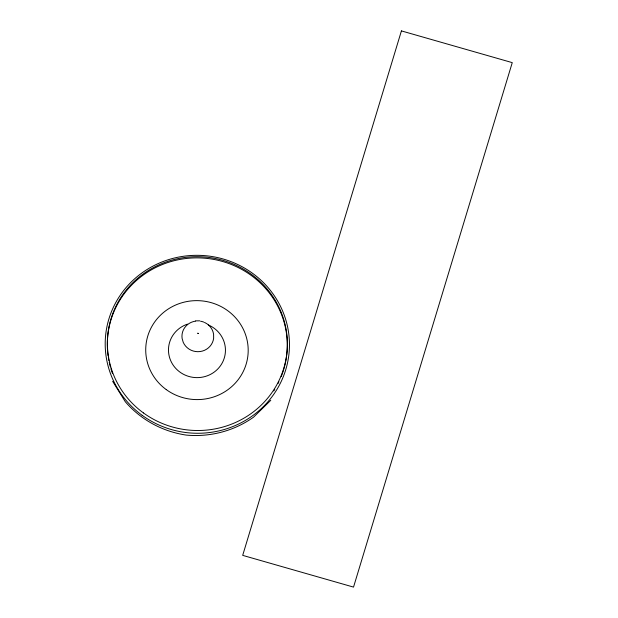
<?xml version="1.0" encoding="UTF-8"?>
<svg xmlns="http://www.w3.org/2000/svg" width="618" height="618" viewBox="0 0 618 618"><rect width="100%" height="100%" fill="white"/><g stroke="black" fill="none" stroke-linecap="round" stroke-linejoin="round"><path stroke-width="0.93" d="M270.769 400.31L253.589 417.142C234.021 431.032 210.143 437.274 186.281 435.095C162.634 431.58 140.95 419.908 125.323 401.77L112.661 381.36M195.643 320.858L199.714 320.827M286.536 356.431A90.004 86.899 3.7 0 1 281.205 376.586M278.911 381.777A90.004 86.899 3.7 0 1 278.061 383.484M274.786 389.34A90.004 86.899 3.7 0 1 273.759 390.962M112.445 373.357A90.004 86.899 3.7 0 1 110.931 368.822M110.398 366.984A90.004 86.899 3.7 0 1 109.247 362.349M108.861 360.487A90.004 86.899 3.7 0 1 108.366 357.698M108.088 355.837A90.004 86.899 3.7 0 1 196.717 257.876A90.004 86.899 3.7 0 1 286.659 355.497M208.397 324.968A28.49 27.509 3.7 0 1 219.004 367.64A28.49 27.509 3.7 0 1 173.643 365.817A28.49 27.509 3.7 0 1 187.47 324.133M195.582 321.128A15.906 15.357 3.7 0 0 182.109 338.455L183.229 342.326A15.906 15.357 3.7 0 0 200.108 351.549A15.906 15.357 3.7 0 0 213.643 338.231L213.589 334.222A15.906 15.357 3.7 0 0 204.519 322.426M200.556 321.221A15.906 15.357 3.7 0 1 203.762 322.109M197.791 333.249L198.293 333.442L197.791 333.249M401.414 30.9L242.689 555.366L353.527 587.1L512.26 62.634L401.414 30.9M142.117 415.288A92.152 88.969 3.7 0 0 288.815 355.257A92.152 88.969 3.7 0 0 161.066 262.341A92.152 88.969 3.7 0 0 142.117 415.288M143.446 412.932A90.004 86.899 3.7 0 0 286.737 354.299A90.004 86.899 3.7 0 0 161.955 263.546A90.004 86.899 3.7 0 0 143.446 412.932M166.25 389.595A51.248 49.479 3.7 0 0 247.833 356.215A51.248 49.479 3.7 0 0 176.787 304.543A51.248 49.479 3.7 0 0 166.25 389.595"/></g></svg>
